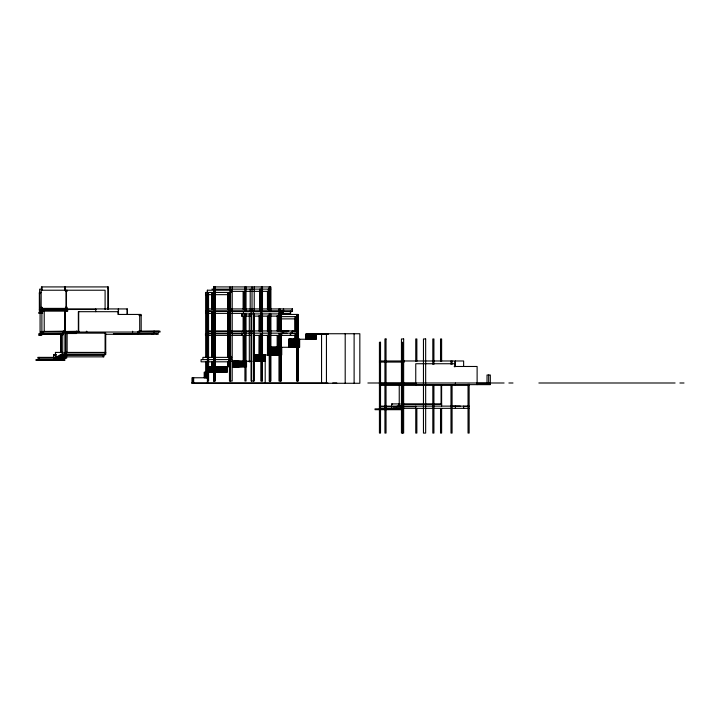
<?xml version="1.0" encoding="UTF-8"?>
<svg xmlns="http://www.w3.org/2000/svg" width="720" height="720" viewBox="0 0 720 720"><rect width="100%" height="100%" fill="white"/><g stroke="black" fill="none" stroke-linecap="round" stroke-linejoin="round"><path stroke-width="1.08" d="M107.856 288.567L108.441 288.567M42.3 289.152L39.627 289.152L40.077 311.724M211.878 289.152L270.801 289.125M65.394 291.321L67.122 291.321L67.122 290.223M232.092 291.357L268.983 291.357M41.544 292.455L39.348 292.455L39.348 310.617L42.651 310.617M231.318 292.428L205.524 292.455L205.524 294.66L229.509 294.66M39.366 293.562L40.473 293.562M65.394 307.287L67.122 307.287L67.122 308.385L41.166 308.385L41.166 290.223L105.093 290.223L105.093 309.483M107.856 307.836L108.441 307.836M42.273 308.934L127.404 308.934L127.404 314.442M96.165 309.483L41.445 309.483L41.445 307.341M39.366 309.519L40.473 309.519M40.59 311.139L67.68 311.139L67.68 310.032L40.59 310.032L40.455 313.371M40.455 311.175L42.66 311.175M232.641 311.175L290.673 311.175L290.673 313.371L282.987 313.371M40.455 311.724L42.66 311.724M283.383 311.688L243.423 311.688L243.423 313.893M42.66 312.273L38.772 312.273L38.772 313.371L42.66 313.371M231.687 313.371L243.873 313.371M279.945 314.442L298.107 314.442L298.107 381.033L296.865 381.033L296.892 314.442M138.978 315.54L141.156 315.54M251.505 316.125L241.605 316.125L241.605 313.92L283.401 313.893L283.383 308.934M253.53 316.125L279.387 316.125M279.945 316.638L298.107 316.638M280.125 318.879L296.289 318.879M138.978 330.948L141.183 330.948L141.183 314.442L117.963 314.442L117.963 311.688M298.107 330.948L208.602 330.948L208.602 331.497M138.942 331.227L160.038 331.227L160.038 332.055L42.219 332.055L42.219 333.153M292.464 331.227L296.874 331.227M79.11 331.281L64.8 331.497M138.942 331.497L159.138 331.227M251.91 331.497L207.297 331.497L207.297 333.153M62.721 332.604L65.88 332.604M65.853 333.153L105.723 333.153L105.723 354.618L65.322 354.654M206.784 333.189L298.107 333.153M137.52 333.459L158.22 333.459L158.22 334.287L105.525 334.287M281.565 333.459L287.064 333.189M290.646 333.459L295.047 333.459M65.349 333.513L76.554 333.513M63.513 333.738L38.754 333.738L38.754 335.385L41.724 335.385L41.724 334.287M113.391 333.738L157.32 333.459M229.284 333.738L205.479 333.738L205.479 335.385L229.284 335.385M232.461 333.738L242.388 333.738M63.513 334.287L40.401 334.287L40.401 335.385M60.903 334.836L63.144 334.836M231.687 335.385L251.505 335.385M253.359 335.385L296.289 335.385M296.883 339.237L288.657 339.237L288.684 347.283L288.801 339.237M297.225 339.237L316.242 339.237L316.242 333.738M401.445 342.27L402.543 342.27L402.543 433.08M269.658 347.283L269.613 355.005M270.324 347.283L279.063 347.283M280.197 347.283L299.637 347.283L299.637 339.237M63.117 352.413L55.395 352.413L55.395 357.372M64.926 352.413L105.723 352.413M66.024 352.962L105.723 352.962M65.475 354.069L61.587 354.069L61.587 354.888M56.34 354.654L53.577 354.654L53.577 359.604M65.439 354.888L59.904 354.888L59.904 355.716M253.863 355.005L261.09 355.005M262.089 355.005L281.682 355.005L281.682 347.283M56.34 355.203L54.144 355.203L54.144 354.654M65.322 355.203L103.905 355.203M65.403 355.716L58.221 355.716L58.221 356.544M65.34 356.85L103.905 356.85L103.905 354.654M231.732 357.372L202.896 357.372L202.896 359.568M231.732 359.568L201.078 359.604L201.078 361.809L228.591 361.809L228.591 359.604M379.431 360.981L463.635 360.981L463.635 366.48M231.687 361.251L252.027 361.251M254.223 361.251L265.203 361.251M379.431 362.079L404.199 362.079L404.199 360.981M455.382 363.735L415.755 363.735L415.755 385.2M454.185 366.48L477.117 366.48L477.117 384.642M208.458 366.759L230.364 366.759M232.479 366.759L246.528 366.759L246.528 361.251M208.692 372.267L227.133 372.267L227.133 366.759M207.612 377.766L191.979 377.766L191.979 383.274L359.838 383.274L359.838 333.738L306.405 333.738L306.522 339.237M207.441 381.033L208.593 381.033L208.548 292.464M269.262 381.033L270.801 381.033L270.774 313.812M191.673 382.995L327.888 382.995M332.694 382.995L336.798 382.995M367.875 382.995L504.09 382.995M508.887 382.995L512.991 382.995M538.875 382.995L675.099 382.995M679.896 382.995L684 382.995M380.529 383.274L416.007 383.328M476.946 383.274L490.329 383.274M379.431 383.544L415.755 383.544M477.117 383.544L490.329 383.544M487.026 384.372L490.329 384.372M379.431 384.642L490.329 384.642L490.329 375.012L487.026 375.012L487.026 383.544M379.431 385.2L469.143 385.2M400.194 403.911L391.536 403.911L391.536 408.861M401.445 403.911L441.621 403.911M402.543 404.46L441.621 404.46M401.994 405.558L398.142 405.558L398.142 406.386M380.529 406.143L398.142 406.143M402.561 406.107L469.143 406.143M401.994 406.386L396.495 406.386L396.495 407.214M463.635 406.422L468.036 406.422M379.431 406.692L415.755 406.692M401.994 408.042L393.192 408.042L393.192 408.861M379.431 408.348L469.143 408.348M402.543 408.861L375.03 408.861L375.03 409.689L402.543 409.689M488.682 375.012L488.682 383.544M469.143 384.246L469.143 433.08L468.036 433.08L468.036 384.246M463.635 406.143L463.635 408.348M460.332 406.143L452.628 406.143M455.382 360.981L455.382 366.48M455.382 382.995L455.382 385.2M455.382 406.143L455.382 408.348M454.833 361.53L454.833 366.966M452.079 360.981L452.079 364.311M452.079 385.38L452.079 433.08L450.981 433.08L450.981 385.38M450.981 360.981L450.981 364.311M441.621 361.377L441.621 338.967L440.523 338.967L440.523 361.377M441.621 384.642L441.621 406.188M441.621 408.429L441.621 433.08L440.523 433.08L440.523 408.429M441.072 384.642L441.072 403.911M433.917 364.311L433.917 338.967L432.819 338.967L432.819 364.329M433.917 384.903L433.917 433.08L432.819 433.08L432.819 384.903M416.853 361.377L416.853 338.967L415.755 338.967L415.755 361.377M416.853 408.429L416.853 433.08L415.755 433.08L415.755 406.143M401.994 361.53L401.994 382.995M401.994 403.911L401.994 408.861M399.789 404.739L399.789 405.558M399.24 385.173L399.24 405.558M398.691 403.911L398.691 404.46M392.085 403.911L392.085 404.46M354.114 333.738L354.114 383.274M345.195 333.738L345.195 383.274M328.32 333.738L328.32 334.287L305.541 334.287L305.541 339.237M327.411 333.738L327.411 334.287M326.439 333.738L326.439 383.274M322.596 333.738L322.596 334.287M321.552 333.738L321.552 383.274M319.599 333.738L319.599 334.287M315.963 333.738L315.963 339.237M315.621 333.738L315.621 339.237M315.297 333.738L315.297 339.237M314.973 333.738L314.973 339.237M314.658 333.738L314.658 339.237M314.343 333.738L314.343 339.237M314.037 333.738L314.037 339.237M313.875 333.738L313.875 334.287M313.731 334.287L313.731 339.237M313.434 334.287L313.434 339.237M313.137 334.287L313.137 339.237M312.84 334.287L312.84 339.237M312.255 334.287L312.255 339.237M312.129 333.738L312.129 334.287M311.958 334.287L311.958 339.237M311.661 334.287L311.661 339.237M311.364 334.287L311.364 339.237M311.058 334.287L311.058 339.237M310.455 334.287L310.455 339.237M310.158 334.287L310.158 339.237M309.852 334.287L309.852 339.237M309.555 334.287L309.555 339.237M309.267 334.287L309.267 339.237M308.979 334.287L308.979 339.237M308.691 334.287L308.691 339.237M308.412 334.287L308.412 339.237M308.142 334.287L308.142 339.237M307.881 334.287L307.881 339.237M307.629 334.287L307.629 339.237M307.386 334.287L307.386 339.237M307.152 334.287L307.152 339.237M306.927 334.287L306.927 339.237M306.72 334.287L306.72 339.237M306.342 334.287L306.342 339.237M306.171 334.287L306.171 339.237M306.018 334.287L306.018 339.237M305.883 334.287L305.883 339.237M305.775 334.287L305.676 339.237M299.484 339.237L299.484 347.283M299.124 339.237L299.124 347.283M298.764 339.237L298.764 347.283M298.422 339.237L298.422 347.283M297.99 314.442L297.963 381.033M296.982 314.442L296.982 331.092M296.982 333.306L296.982 381.033M296.622 339.237L296.622 347.283M296.37 339.237L296.37 347.283M296.271 316.674L296.289 331.101M296.289 333.189L296.289 339.984M296.145 316.674L296.145 331.101M296.145 333.189L296.145 347.283M295.938 339.237L295.938 347.283M295.749 339.237L295.749 347.283M295.56 339.237L295.56 347.283M295.389 339.237L295.389 347.283M295.173 318.897L295.191 331.101M295.173 335.547L295.227 347.283M295.047 316.674L295.074 331.101M295.047 333.189L295.065 347.283M294.912 339.237L294.912 347.283M294.606 339.237L294.606 347.283M294.444 339.237L294.444 347.283M294.291 339.237L294.291 347.283M294.12 339.237L294.12 347.283M293.94 339.237L293.94 347.283M293.76 339.237L293.76 347.283M293.562 339.237L293.562 347.283M293.346 339.237L293.346 347.283M293.121 339.237L293.121 347.283M292.896 339.237L292.896 347.283M292.662 339.237L292.662 347.283M292.473 330.948L292.464 333.153M292.419 339.237L292.419 347.283M292.185 308.934L292.185 311.139M292.185 330.948L292.185 333.153M291.933 339.237L291.933 347.283M291.69 339.237L291.69 347.283M291.447 339.237L291.447 347.283M291.222 339.237L291.222 347.283M290.997 339.237L290.997 347.283M290.655 333.189L290.646 335.385M290.781 339.237L290.781 347.283M290.583 339.237L290.583 347.283M290.367 311.175L290.367 313.371M290.367 333.189L290.367 335.385M290.394 339.237L290.394 347.283M290.223 339.237L290.223 347.283M290.079 339.237L290.079 347.283M289.944 339.237L289.944 347.283M289.755 339.237L289.836 347.283M289.674 339.237L289.593 347.283M289.539 339.237L289.476 347.283L289.332 339.237M289.26 339.237L289.179 347.283M289.107 339.237L289.071 347.283M288.891 330.948L281.178 331.227L281.052 316.701M288.99 339.237L288.846 347.283M283.59 308.934L283.59 311.139M283.59 330.948L283.59 333.153M283.041 311.688L283.041 313.893M283.041 330.948L283.041 333.153M282.303 311.139L282.276 311.688M281.772 333.189L281.772 335.385M281.592 313.371L281.592 315.207M281.52 347.283L281.52 355.005M281.223 333.189L281.223 335.385M281.052 311.157L281.052 314.478M280.908 311.157L281.025 331.119M280.926 381.033L281.025 333.342L281.052 381.033L278.982 381.033L278.982 333.342M280.629 311.157L280.647 331.119M280.629 333.342L280.647 381.033M280.08 308.934L280.08 331.119M280.08 333.342L280.08 381.033M278.982 308.934L278.982 331.119M278.811 347.283L278.811 355.005M278.586 347.283L278.586 355.005M278.397 347.283L278.397 355.005M278.289 315.612L278.262 331.137M278.289 335.574L278.244 355.005M278.118 347.283L278.118 355.005M278.01 347.283L277.929 355.005M277.866 347.283L277.758 355.005M277.722 347.283L277.632 355.005M277.587 347.283L277.524 355.005M277.353 347.283L277.443 355.005M277.164 315.612L277.182 331.137M277.164 335.574L277.182 355.536M277.101 347.283L277.101 355.005M276.948 347.283L276.948 355.005M276.786 347.283L276.786 355.005M276.606 347.283L276.606 355.005M276.417 347.283L276.417 355.005M276.21 347.283L276.21 355.005M275.994 347.283L275.994 355.005M275.769 347.283L275.769 355.005M275.535 347.283L275.535 355.005M275.292 347.283L275.292 355.005M275.04 347.283L275.04 355.005M274.788 347.283L274.788 355.005M274.527 347.283L274.527 355.005M274.266 347.283L274.266 355.005M274.005 347.283L274.005 355.005M273.744 347.283L273.744 355.005M273.474 347.283L273.474 355.005M273.213 347.283L273.213 355.005M272.952 347.283L272.952 355.005M272.7 347.283L272.7 355.005M272.439 347.283L272.439 355.005M272.196 347.283L272.196 355.005M271.953 347.283L271.953 355.005M271.719 347.283L271.719 355.005M271.485 347.283L271.485 355.005M271.269 347.283L271.269 355.005M271.053 347.283L271.053 355.005M270.774 311.571L270.801 286.92L213.687 286.92L213.687 381.033L215.226 381.033L215.226 286.92M270.576 286.92L270.594 311.571M270.594 313.812L270.576 381.033M270.387 286.92L270.369 311.571M270.387 313.812L270.369 381.033M270.171 286.92L270.171 289.125M269.469 286.92L269.496 311.571M269.469 313.812L269.496 381.033M269.262 286.92L269.289 311.571M269.262 313.812L269.289 381.033M268.983 289.152L268.965 309.321M268.965 316.044L268.965 331.731M268.965 335.097L268.965 355.257M268.758 289.152L268.776 309.321M268.758 316.044L268.776 331.731M268.758 335.097L268.776 355.257M268.578 289.152L268.551 309.321M268.578 316.044L268.551 331.731M268.551 335.097L268.578 355.257M268.353 289.152L268.353 291.357M267.453 291.393L267.471 309.321M267.453 316.044L267.471 331.731M267.453 335.097L267.471 355.257M265.203 355.005L265.203 383.274M265.05 355.005L265.05 361.251M264.771 355.005L264.771 361.251M264.492 355.005L264.492 361.251M264.222 355.005L264.222 361.251M263.691 355.005L263.691 361.251M263.421 355.005L263.421 361.251M263.142 355.005L263.142 361.251M262.494 286.92L262.467 311.571M262.494 313.812L262.467 381.033L260.82 381.033L260.847 333.342M261.918 308.934L261.945 331.119M261.918 333.342L261.945 381.033M261.369 286.92L261.387 309.33M260.847 308.934L260.82 331.119M260.649 289.152L260.676 309.321M260.649 316.044L260.649 331.731M260.649 335.097L260.649 355.257M260.514 355.005L260.514 361.251M260.235 355.005L260.235 361.251M260.109 315.612L260.127 331.137M260.109 335.574L260.127 355.536M259.965 355.005L259.965 361.251M259.704 355.005L259.704 361.251M259.551 289.152L259.551 311.562M259.551 316.044L259.551 331.731M259.551 335.097L259.452 361.251M259.218 355.005L259.218 361.251M259.029 315.612L259.002 331.137M259.029 335.574L259.002 355.536M258.993 355.005L258.993 361.251M258.786 355.005L258.786 361.251M258.588 355.005L258.588 361.251M258.399 355.005L258.399 361.251M258.228 355.005L258.228 361.251M258.066 355.005L258.066 361.251M257.913 355.005L257.913 361.251M257.76 355.005L257.76 361.251M257.625 355.005L257.625 361.251M257.49 355.005L257.355 361.251M257.229 355.005L257.229 361.251M257.103 355.005L257.103 361.251M256.851 355.005L256.851 361.251M256.725 355.005L256.599 361.251M256.464 355.005L256.464 361.251M256.329 355.005L256.329 361.251M256.194 355.005L256.194 361.251M256.05 355.005L256.05 361.251M255.771 355.005L255.771 361.251M255.636 355.005L255.636 361.251M255.501 355.005L255.501 361.251M255.375 355.005L255.375 361.251M255.249 355.005L255.123 361.251M255.015 355.005L255.015 361.251M254.907 355.005L254.808 361.251M254.727 355.005L254.646 361.251M254.592 355.005L254.502 361.251L254.466 355.005M254.241 286.92L254.214 311.571M254.241 313.812L254.214 381.033L251.127 381.033L251.127 311.688M253.692 313.92L253.665 381.033M253.323 311.688L253.35 381.033M252.036 286.92L252.018 311.571M251.505 313.92L251.505 362.016M251.487 313.92L251.469 381.033M250.2 289.152L250.2 311.562M249.309 313.92L249.327 362.016M246.042 286.92L246.015 311.571M246.015 313.812L246.042 381.033L244.917 381.033L244.935 313.812M244.935 286.92L244.917 311.571M244.557 361.251L244.557 366.759M244.224 291.393L244.197 309.321M244.197 316.044L244.224 331.731M244.197 335.097L244.161 366.759M243.702 361.251L243.702 366.759M243.423 330.948L243.423 333.153M243.126 291.393L243.099 309.321M243.126 316.044L243.099 331.731M243.099 335.097L243.207 366.759M242.694 361.251L242.694 366.759M242.208 361.251L242.208 366.759M241.965 313.92L241.965 316.125M241.965 333.189L241.965 335.385M241.758 361.251L241.758 366.759M241.605 333.189L241.605 335.385M241.335 361.251L241.335 366.759M240.948 361.251L240.948 366.759M240.579 361.251L240.579 366.759M240.246 361.251L240.246 366.759M239.922 361.251L239.922 366.759M239.634 361.251L239.634 366.759M239.364 361.251L239.364 366.759M239.103 361.251L239.103 366.759M238.869 361.251L238.869 366.759M238.644 361.251L238.644 366.759M238.437 361.251L238.437 366.759M238.23 361.251L238.23 366.759M238.041 361.251L238.041 366.759M237.861 361.251L237.861 366.759M237.681 361.251L237.681 366.759M237.519 361.251L237.519 366.759M237.357 361.251L237.357 366.759M237.204 361.251L237.204 366.759M237.051 361.251L237.051 366.759M236.916 361.251L236.916 366.759M236.781 361.251L236.655 366.759M236.529 361.251L236.529 366.759M236.421 366.759L236.421 361.251L236.214 366.759M236.124 361.251L236.124 366.759M236.034 361.251L235.953 366.759L235.764 361.251M235.71 361.251L235.62 366.759L235.485 361.251M235.305 361.251L235.431 366.759M235.251 361.251L235.179 366.759M235.098 361.251L235.008 366.759M234.9 361.251L234.9 366.759M234.774 361.251L234.774 366.759M234.63 361.251L234.63 366.759M234.468 361.251L234.468 366.759M234.288 361.251L234.288 366.759M234.09 361.251L234.09 366.759M233.874 361.251L233.874 366.759M233.64 361.251L233.64 366.759M233.406 361.251L233.406 366.759M233.172 361.251L233.172 366.759M232.938 361.251L232.938 366.759M232.704 361.251L232.704 366.759M232.227 286.92L232.2 381.033L229.455 381.033L229.455 292.464M231.3 292.518L231.318 290.223L207.342 290.223L207.342 292.428M231.3 356.382L231.318 359.748M231.129 308.934L231.102 311.139M231.102 331.497L231.102 333.153M231.003 331.497L230.976 333.153M230.598 290.223L230.553 381.033M230.454 290.223L230.454 292.428M230.463 308.934L230.463 311.139M230.409 331.497L230.409 333.153M230.409 357.372L230.409 359.568M230.004 286.92L230.022 381.033M229.158 333.738L229.185 335.385M228.744 292.455L228.789 366.453M228.636 292.455L228.636 294.66M228.645 311.175L228.645 313.371M228.591 333.738L228.591 335.385M227.682 293.58L227.682 309.276M227.682 312.642L227.682 357.48M227.682 361.971L227.682 366.453M227.637 293.58L227.637 309.276M227.637 312.642L227.637 357.48M227.637 361.971L227.637 366.453M227.007 366.759L227.007 372.267M226.413 366.759L226.413 372.267M225.81 366.759L225.81 372.267M225.189 366.759L225.189 372.267M224.541 366.759L224.541 372.267M223.902 366.759L223.902 372.267M223.263 366.759L223.263 372.267M222.651 366.759L222.651 372.267M222.075 366.759L222.075 372.267M221.544 366.759L221.544 372.267M221.085 366.759L221.085 372.267M220.689 366.759L220.689 372.267M220.383 366.759L220.383 372.267M220.149 366.759L220.149 372.267M219.978 366.759L219.852 372.267M219.762 372.267L219.762 366.759L219.555 372.267M219.465 366.759L219.465 372.267M219.348 366.759L219.348 372.267M219.186 366.759L219.186 372.267M218.97 366.759L218.97 372.267M218.718 366.759L218.718 372.267M218.421 366.759L218.421 372.267M218.097 366.759L218.097 372.267M217.746 366.759L217.746 372.267M217.386 366.759L217.386 372.267M217.008 366.759L217.008 372.267M216.621 366.759L216.621 372.267M216.243 366.759L216.243 372.267M215.874 366.759L215.874 372.267M215.514 366.759L215.514 372.267M214.812 286.92L214.794 381.033M214.146 366.759L214.146 372.267M214.101 286.92L214.128 381.033M213.966 366.759L213.966 372.267M213.714 286.92L213.714 381.033M213.435 366.759L213.543 372.267M213.264 366.759L213.345 372.267M213.138 366.759L213.201 372.267M212.994 293.634L212.976 309.321M212.976 312.687L212.994 357.498M212.994 361.98L212.985 372.267L212.859 366.759M212.67 366.759L212.778 372.267M212.535 366.759L212.535 372.267M211.896 293.634L211.896 309.321M211.896 312.687L211.896 357.498M211.896 361.98L211.896 372.267M211.878 293.634L211.878 309.321M211.878 312.687L211.878 357.498M211.878 361.98L211.878 372.069M211.581 366.759L211.581 372.267M211.212 366.759L211.212 372.267M210.771 366.759L210.771 372.267M210.276 366.759L210.276 372.267M209.79 366.759L209.79 372.267M209.34 366.759L209.34 372.267M208.98 366.759L208.98 372.267M207.612 383.274L207.612 372.267L204.192 372.267L204.192 377.766M207.441 290.223L207.405 383.274M207.072 372.267L207.072 377.766M206.775 293.58L206.73 357.48M206.73 361.971L206.775 372.06M206.721 372.267L206.721 377.766M206.352 372.267L206.352 377.766M205.956 372.267L205.956 377.766M205.632 293.58L205.677 357.48M205.632 361.971L205.677 372.06M205.524 372.267L205.524 377.766M205.083 372.267L205.083 377.766M204.624 372.267L204.624 377.766M193.653 377.766L193.653 383.274M193.14 377.766L193.14 383.274M192.96 377.766L192.96 383.274M192.708 377.766L192.78 383.274M158.427 331.497L158.427 332.055M156.609 333.738L156.609 334.287M154.53 331.227L154.53 332.055M153.828 331.227L153.828 332.055M152.721 333.459L152.721 334.287M152.01 333.459L152.01 334.287M139.698 314.442L139.716 332.055M137.898 331.605L137.898 334.287M132.642 331.227L132.642 332.055M130.824 333.459L130.824 334.287M127.107 308.934L127.107 314.442M118.512 308.934L118.512 314.442M118.305 308.934L118.305 311.688L78.345 311.688L78.345 332.055M108.477 309.483L108.477 286.92L41.445 286.92L41.472 290.16M107.82 286.92L107.82 309.483M105.093 333.153L105.093 354.618M103.275 354.654L103.275 356.85M95.742 308.934L95.742 311.688M86.814 331.281L86.814 332.055M86.409 331.281L86.409 332.055M78.705 311.688L78.705 332.055M76.527 331.074L76.527 333.216M67.005 310.032L67.005 311.139M67.14 333.153L67.122 352.413M66.474 290.223L66.474 308.385M66.519 352.413L66.654 358.191L37.818 358.191L37.818 357.372L65.853 357.372L65.844 332.604M66.393 352.413L66.393 354.618M66.222 352.413L66.24 354.618M66.024 291.321L66.024 307.287M66.024 308.385L66.024 311.139M66.051 352.413L66.051 354.618M65.898 332.055L65.898 331.497L40.563 331.497L40.563 333.153L43.542 333.153L43.542 332.055M65.385 308.385L65.385 311.139M65.475 352.413L65.376 356.544L56.538 356.544L56.538 357.372M65.331 331.497L65.331 332.055M65.304 352.413L65.331 358.191M65.106 286.92L65.106 290.223M65.115 311.148L65.115 331.227L43.344 331.497M64.899 286.92L64.899 290.223M64.926 311.148L64.926 331.281M64.917 332.604L64.926 354.618M64.728 357.399L64.836 360.432L36 360.432L36 359.604L64.035 359.604L64.035 357.624M63.675 331.038L63.675 333.189M63.486 357.624L63.513 360.432M63.306 331.227L63.306 333.459L41.526 333.738M63.108 331.227L63.108 333.459M62.757 332.604L62.721 354.069M62.001 354.069L62.001 354.888M61.317 352.449L61.317 334.836L61.281 352.008M60.939 334.836L60.903 352.008M60.354 354.888L60.354 355.716M57.051 356.544L57.051 357.372M56.403 358.776L56.403 357.957L63.558 357.957L63.558 358.776L54.72 358.776L54.72 359.604M55.539 352.413L55.539 357.372M54.261 354.654L54.261 355.203M44.217 311.112L44.217 331.497M42.273 308.385L42.273 311.139M41.994 307.287L41.994 308.385M41.895 286.92L41.868 290.16M41.895 307.341L41.895 309.483M41.895 310.032L41.895 332.055M40.185 309.519L40.185 310.617M40.077 312.273L40.077 334.287M39.141 357.372L39.141 358.191M292.482 308.934L207.351 308.934L207.351 311.139L292.482 311.139L292.482 308.934M229.284 311.175L205.542 311.175L205.542 313.371L229.284 313.371L229.284 311.175M386.037 338.967L384.93 338.967L384.93 433.08L386.037 433.08L386.037 338.967M403.65 338.967L401.445 338.967L401.445 433.08L403.65 433.08L403.65 338.967M425.664 338.967L423.459 338.967L423.459 433.08L425.664 433.08L425.664 338.967M380.529 342.27L379.431 342.27L379.431 433.08L380.529 433.08L380.529 342.27M213.408 309.321L213.408 293.634L213.39 309.321M213.408 331.731L213.408 312.687L213.39 331.731M213.408 357.498L213.408 335.097L213.39 357.498M213.408 366.462L213.408 361.98L213.39 366.462"/></g></svg>
